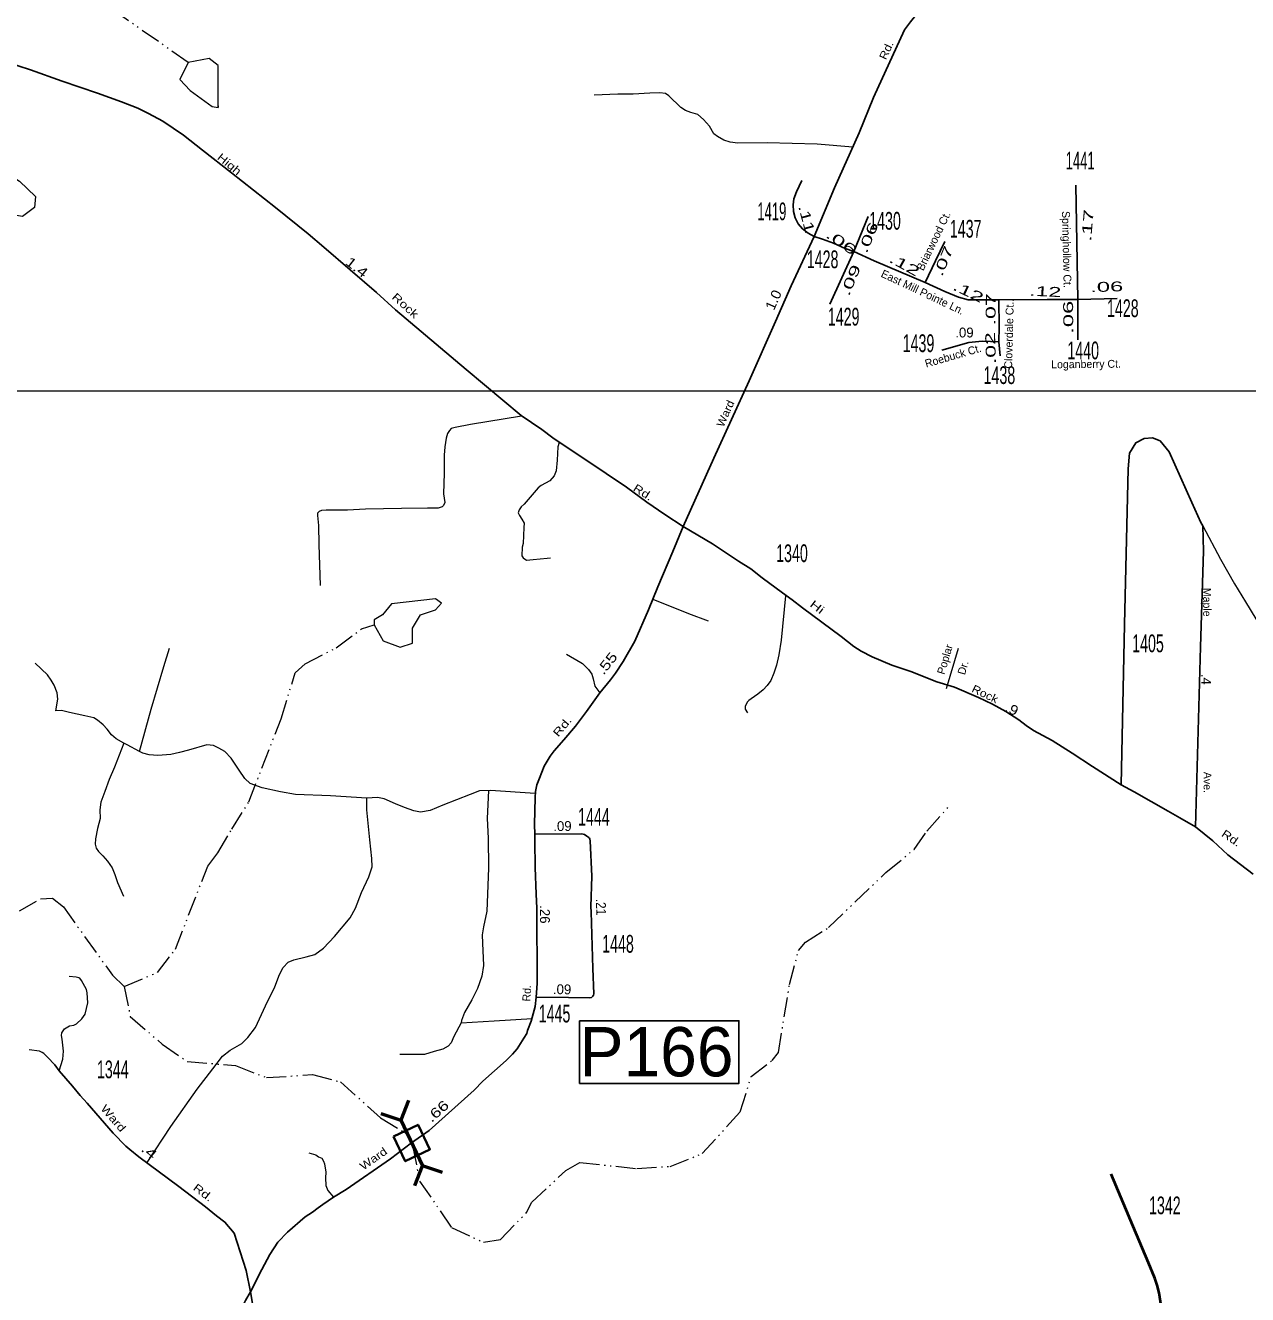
# Model space of a CAD drawing. Extents: x 583375 to 614032, y 233088 to 276691.
# Drawn here: x 587762 to 590862, y 262332 to 265549 of the extents above; entities that cross this region are included whole.
import ezdxf
from ezdxf.enums import TextEntityAlignment as Align

# ---------------------------------------------------------------- set-up
doc = ezdxf.new("R2010")
doc.units = 0
doc.header["$LTSCALE"] = 10
doc.linetypes.add('DASH_DOUBLE_DOT', pattern=[9.2, 5, -1.2, 0.3, -1.2, 0.3, -1.2])
for name, color, linetype, lineweight in [('10', 7, 'Continuous', 40), ('11', 7, 'Continuous', 40), ('17', 7, 'Continuous', 13), ('31', 7, 'Continuous', 35), ('32', 7, 'Continuous', 25), ('35', 7, 'Continuous', 13), ('50', 7, 'Continuous', 13), ('59', 7, 'DASH_DOUBLE_DOT', 13), ('63', 7, 'Continuous', 13)]:
    doc.layers.add(name, color=color, linetype=linetype, lineweight=lineweight)
doc.layers.add('8', color=7, linetype='Continuous')

msp = doc.modelspace()

# ---------------------------------------------------------------- linework, layer by layer
at = {"layer": '31', "lineweight": 25}
msp.add_lwpolyline([(589167.4, 263025.96), (589571.75, 263025.96), (589571.75, 262867), (589167.4, 262867)], close=True, dxfattribs=at)
at = {"layer": '31'}
msp.add_lwpolyline([(588695.44, 262732.68), (588758.19, 262762.51), (588788.05, 262699.71), (588725.29, 262669.87)], close=True, dxfattribs=at)
at = {"layer": '32'}
for p, q in [((590430.85, 264854.73), (590426.12, 265143.97)), ((589862.63, 264975.82), (589802.05, 264842.4)), ((590430.85, 264854.73), (590431.37, 264751.92))]:
    msp.add_line(p, q, dxfattribs=at)
for points in [[(589762.04, 265014.4), (589813.88, 265137.88), (589876.68, 265276.7), (589912.98, 265366.73), (589991.85, 265537.85), (590006.66, 265558.16), (590024.18, 265580.08), (590051.2, 265607.84), (590089.9, 265640.87)], [(587712.25, 265456.98), (587775.51, 265436.47), (587855.7, 265407.94), (587944.81, 265377.63), (588006.29, 265355.34), (588047.28, 265339.29), (588074.01, 265325.92), (588110.54, 265306.3), (588163.4, 265271.22), (588211.42, 265232.78), (588284.76, 265175.99), (588396.52, 265087.75), (588479.47, 265021.35), (588518.76, 264987.28), (588652.35, 264871.96), (588700.37, 264828.27), (588879.8, 264677.13), (589019.5, 264560.06), (589071.88, 264525.11), (589099.82, 264504.14), (589234.98, 264413.26), (589286.57, 264378.32), (589338.14, 264340.38), (589383.38, 264309.41), (589429.99, 264278.94)], [(589762.04, 265014.4), (589746.88, 265023.03), (589733, 265033.97), (589722.06, 265046.38), (589714, 265061.69), (589709.69, 265077.72), (589708.88, 265094.47), (589711.12, 265109.81), (589717.69, 265127.31), (589731.56, 265156.47)], [(589762.04, 265014.4), (589783.33, 265007.63), (589811.41, 264997.41), (589841.2, 264983.78), (589862.63, 264975.82), (589899.38, 265064.73)], [(589429.99, 264278.94), (589507.86, 264451.97), (589597.24, 264648), (589664.58, 264798.69), (589703.76, 264889.35), (589762.04, 265014.4)], [(589862.63, 264975.82), (589914.21, 264952.91), (590044.07, 264897.74)], [(590044.07, 264897.74), (590070.23, 264952.91), (590093.58, 265001.54)], [(590044.07, 264897.74), (590093.58, 264874.37), (590128.15, 264860.34), (590153.37, 264853.79), (590230.92, 264853.79)], [(590230.92, 264853.79), (590353.3, 264854.73), (590430.85, 264854.73), (590530.4, 264856.64)], [(590230.92, 264853.79), (590231.85, 264784.6), (590230.92, 264747.2), (590233.72, 264711.66)], [(590230.92, 264747.2), (590188.88, 264749.07), (590154.31, 264745.33), (590086.11, 264725.69)], [(590747.86, 264280.73), (590743.39, 264289.15), (590719.97, 264339.5), (590662.66, 264468.32), (590639.76, 264496.53), (590620.38, 264503.58), (590599.24, 264501.81), (590578.1, 264491.24), (590562.24, 264464.8), (590558.37, 264425.47), (590549.56, 264030.61), (590541.1, 263623.85)], [(589053.74, 263499.08), (589053.03, 263523.4), (589054.8, 263591.83), (589055.57, 263607.07), (589059.38, 263623.71), (589065.59, 263641.15), (589078.03, 263671.48), (589092.69, 263696.68), (589103.36, 263710.25), (589128.02, 263738.08), (589157.52, 263773.22), (589185.29, 263810.16), (589218.57, 263857.41), (589245.73, 263890.69), (589258.62, 263907), (589278.38, 263936.71), (589308.09, 263988.26), (589342.54, 264067.79), (589365.92, 264126.28), (589403.69, 264215.36), (589429.99, 264278.94)], [(589429.99, 264278.94), (589504.51, 264234.66), (589570.9, 264191.27), (589601.61, 264171.39), (589630.97, 264149.24), (589682.45, 264110.92), (589706.39, 264093.3), (589733.03, 264072.96), (589831.26, 263999.75), (589862.88, 263974.45), (589881.85, 263962.7), (589909.85, 263948.24), (589959.53, 263927.45), (590007.4, 263911.18), (590073.34, 263884.97), (590118.5, 263871.41), (590179.37, 263845.69), (590214.64, 263828.75), (590248.49, 263809.7), (590281.64, 263789.23), (590299.98, 263774.41), (590318.32, 263761.7), (590365.58, 263736.3), (590416.72, 263704.39), (590468.21, 263670.52), (590541.1, 263623.85)], [(590729.18, 263517.36), (590741.76, 263974.07), (590749.58, 264216.8), (590747.86, 264280.73)], [(590541.1, 263623.85), (590573.66, 263606.15), (590659.71, 263557.45), (590689.33, 263540.51), (590729.18, 263517.36)], [(589053.74, 263499.08), (589173.68, 263499.8), (589180.08, 263497.97), (589186.17, 263494.32)], [(589057.84, 263086), (589059.89, 263120.25), (589058.95, 263311.14), (589057.85, 263346.53), (589055.02, 263414.29), (589054.22, 263482.38), (589053.74, 263499.08)], [(589186.17, 263494.32), (589190.84, 263490.55), (589192.38, 263489.16), (589193.93, 263486.37), (589194.7, 263482.44), (589198.27, 263392.86), (589196.08, 263314.44), (589196.52, 263302.08), (589201.58, 263158.82), (589203.86, 263094.34), (589202.98, 263090.66), (589201.22, 263088), (589199.69, 263086.53), (589197.41, 263085.25), (589192.75, 263083.77)], [(590729.18, 263517.36), (590773.65, 263482.33), (590811.77, 263446.5), (590875.29, 263397.96)], [(588333.33, 262339.19), (588361.45, 262395.52), (588381.71, 262433.53), (588402.5, 262464.8), (588426.79, 262489.92), (588471.51, 262529.27), (588490.65, 262541.07), (588504.27, 262551.76), (588516.65, 262560.02), (588543.26, 262579.01), (588575.96, 262597.85), (588687.95, 262676.03), (588741.74, 262716.19), (588785.79, 262747.81), (588900.09, 262849.74), (588922.52, 262873.05), (588981.53, 262925.51), (588997.68, 262941.02), (589008.96, 262954.83), (589026.58, 262981.9), (589033.53, 262993.97), (589035.51, 263001.25), (589045.14, 263024.81), (589055.08, 263062.42), (589057.84, 263086)], [(589057.84, 263086), (589139.25, 263084.84), (589192.75, 263083.77)], [(588333.33, 262339.19), (588322.37, 262393.3), (588291.37, 262487.82), (588268.15, 262515.74), (588246.54, 262531.43), (588218.95, 262554.57), (588151.71, 262605.93), (588049.57, 262681.21), (588027.38, 262699.96), (588016.59, 262708.1), (587984.96, 262741.08), (587918.81, 262817.43), (587900.92, 262836.69), (587881.9, 262860.25), (587847.92, 262899.36), (587837.25, 262914.2), (587818.21, 262933.63)], [(588082.86, 261836.93), (588137.69, 261953.17), (588182.83, 262043.08), (588200.6, 262076.28), (588233.76, 262146.32), (588250.22, 262176.46), (588320.18, 262317.1), (588333.33, 262339.19)], [(588428.56, 261762.96), (588401.29, 261925.19), (588389.73, 261992.21), (588372.86, 262093.08), (588354.55, 262214.11), (588333.33, 262339.19)]]:
    msp.add_lwpolyline(points, dxfattribs=at)
at = {"layer": '32', "lineweight": 40}
msp.add_lwpolyline([(590664.84, 262153.69), (590637.3, 262336.41), (590632.01, 262356.06), (590626.72, 262373.45), (590610.1, 262412.75), (590571.58, 262504.21), (590515.36, 262637.25)], dxfattribs=at)
at = {"layer": '35'}
msp.add_line((590098.35, 263868.29), (590128.43, 263970.39), dxfattribs=at)
for points in [[(589860.3, 265240.5), (589770.13, 265248.58), (589642.85, 265251.93), (589569.16, 265250.59), (589549.06, 265253.27), (589532.98, 265258.64), (589517.57, 265267.35), (589508.2, 265274.05), (589496.81, 265293.49), (589482.07, 265310.92), (589467.33, 265323.66), (589449.91, 265328.35), (589435.84, 265333.71), (589424.46, 265341.09), (589393.64, 265370.58), (589385.47, 265376.61), (589371.4, 265378.62), (589345.94, 265377.28), (589303.74, 265374.6), (589264.21, 265374.6), (589204.59, 265372.59)], [(589020.47, 264558.62), (588891.18, 264537.17), (588852.33, 264529.8), (588841.61, 264527.12), (588837.59, 264522.43), (588832.23, 264514.38), (588828.88, 264502.99), (588825.53, 264480.87), (588824.19, 264460.09), (588824.19, 264414.51), (588822.85, 264361.55), (588825.53, 264340.1), (588822.85, 264332.06), (588818.84, 264328.71), (588808.79, 264325.35), (588781.99, 264325.35), (588715.67, 264324.68), (588624.56, 264323.34), (588579.01, 264320.66), (588524.75, 264320.66), (588513.36, 264319.32), (588507.33, 264316.64), (588503.31, 264312.62), (588503.31, 264306.59), (588505.32, 264281.78), (588505.99, 264233.52), (588510.01, 264129.49)], [(589115.93, 264491.64), (589112.58, 264480.91), (589110.57, 264447.38), (589108.56, 264419.88), (589103.2, 264407.13), (589091.8, 264394.39), (589070.35, 264382.99), (589062.31, 264376.95), (589052.25, 264364.88), (589026.78, 264335.37), (589019.41, 264328.66), (589014.05, 264321.28), (589012.04, 264313.23), (589015.39, 264306.53), (589020.75, 264297.81), (589026.78, 264287.74), (589026.11, 264276.34), (589024.1, 264236.1), (589022.09, 264226.71), (589021.42, 264204.58), (589024.77, 264199.21), (589032.81, 264193.84), (589050.24, 264195.19), (589085.77, 264198.54), (589093.81, 264199.88)], [(590747.86, 264280.73), (590792.86, 264195.78), (590828.36, 264133.84), (590856.58, 264088.3), (590896.65, 264021.63)], [(589689.43, 264103.29), (589678.64, 263990.82), (589672.76, 263953.36), (589667.09, 263927.2), (589660.23, 263907.15), (589652.15, 263888.98), (589643.43, 263875.97), (589633.07, 263865.33), (589619.54, 263853.84), (589602.44, 263842.44), (589596.92, 263838.2), (589592.59, 263833.36), (589587.62, 263823.02), (589587.56, 263816.32), (589593.69, 263806.69)], [(589353.33, 264094.79), (589444.15, 264058.8), (589493.61, 264039.9)], [(588051.22, 263708.23), (588081.25, 263816.12), (588113.32, 263924.02), (588127.66, 263970.45)], [(589134.66, 263954.97), (589171.08, 263934.58), (589175.17, 263931.59), (589190.44, 263916.14), (589198.24, 263904.47), (589202.42, 263892.85), (589206.66, 263874.23), (589218.57, 263857.41)], [(587839.11, 263812.02), (587844.57, 263841.39), (587843.21, 263857.09), (587835.02, 263876.9), (587827.51, 263889.19), (587817.96, 263902.85), (587787.25, 263932.89)], [(588011.64, 263729.39), (587992.53, 263741), (587980.24, 263751.25), (587969.33, 263764.9), (587959.77, 263776.51), (587945.44, 263788.12), (587935.89, 263793.59), (587912.82, 263799.05), (587873.92, 263807.24), (587854.13, 263812.71), (587839.11, 263812.02)], [(588011.64, 263729.39), (587988.57, 263669.3), (587974.92, 263637.21), (587963.32, 263607.16), (587953.77, 263579.84), (587951.04, 263560.72), (587951.72, 263538.87), (587944.89, 263513.6), (587940.12, 263486.97), (587939.43, 263474), (587941.48, 263463.75), (587947.62, 263454.88), (587958.54, 263443.95), (587970.15, 263430.98), (587982.43, 263413.9), (587989.25, 263396.83), (587996.08, 263376.35), (588011.09, 263341.52)], [(588051.22, 263708.23), (588020.51, 263725.3), (588011.64, 263729.39)], [(588628.07, 263590.53), (588536.11, 263596.14), (588447.52, 263599.51), (588409.4, 263606.24), (588362.3, 263616.34), (588332.02, 263627.56), (588318.56, 263639.9), (588303.99, 263661.22), (588283.8, 263691.52), (588268.1, 263708.35), (588252.4, 263717.33), (588238.95, 263724.06), (588222.12, 263725.18), (588175.43, 263711.64), (588152.91, 263706.16), (588131.07, 263701.38), (588098.31, 263698.67), (588076.47, 263700.03), (588060.09, 263704.13), (588051.22, 263708.23)], [(588070.63, 262666.86), (588130.93, 262757.86), (588198.15, 262852.82), (588237.69, 262904.25), (588262.4, 262935.91), (588281.18, 262951.73), (588310.84, 262968.55), (588326.65, 262983.38), (588345.44, 263009.1), (588371.14, 263063.5), (588394.86, 263111.97), (588406.73, 263143.62), (588415.62, 263161.43), (588428.47, 263174.29), (588443.3, 263180.22), (588473.94, 263188.14), (588496.48, 263194.07), (588518.23, 263209.9), (588545.91, 263239.57), (588585.45, 263287.05), (588599.29, 263311.78), (588614.12, 263351.34), (588632.9, 263390.91), (588641.8, 263416.63), (588640.81, 263437.4), (588635.86, 263484.88), (588627.96, 263561.04), (588628.07, 263590.53)], [(588700.96, 263575.95), (588671.8, 263588.29), (588654.98, 263591.66), (588628.07, 263590.53)], [(589055.15, 263601.77), (588942.05, 263609.61), (588914.02, 263608.49), (588890.47, 263599.51), (588820.94, 263572.58), (588788.42, 263559.11), (588763.75, 263554.63), (588746.93, 263557.99), (588723.38, 263566.97), (588700.96, 263575.95)], [(588936.73, 263609.41), (588933.26, 263538.77), (588935.58, 263488.98), (588936.73, 263413.71), (588934.42, 263346.54), (588932.1, 263303.7), (588924, 263264.33), (588920.53, 263243.48), (588921.69, 263222.64), (588924, 263165.9), (588919.37, 263139.26), (588908.96, 263108), (588893.91, 263079.05), (588875.4, 263046.63), (588868.45, 263026.94), (588867.3, 263021.15)], [(587847.92, 262899.36), (587857.06, 262929.04), (587858.71, 262949.13), (587855.69, 262979.7), (587854.04, 262988.88), (587854.78, 262995.55), (587861.08, 263005.18), (587874.04, 263013.47), (587885.07, 263015.06), (587891.84, 263018.6), (587905.49, 263030.51), (587913.66, 263042.52), (587920.98, 263071.05), (587918.45, 263096.68), (587916.8, 263105.28), (587904.46, 263128.08), (587900.31, 263133.66), (587897.87, 263134.94), (587891.2, 263136.28), (587872.94, 263137.86)], [(588867.3, 263021.15), (588848.67, 262986.02), (588841.68, 262969.89), (588834.15, 262961.28), (588820.72, 262954.29), (588799.21, 262948.37), (588773.95, 262940.84), (588711.6, 262940.3)], [(588867.3, 263021.15), (588950.62, 263025.78), (589046.99, 263031.81)], [(587818.21, 262933.63), (587809.18, 262942.85), (587804.97, 262945.96), (587798.33, 262948.55), (587772.18, 262952.12)], [(588480.93, 262691.27), (588498.51, 262686.03), (588505.71, 262681), (588513.57, 262677.8), (588518.3, 262669.75), (588520.61, 262663.62), (588523.84, 262642.2), (588522.93, 262627.6), (588524.36, 262608.67), (588529.57, 262595.75), (588543.26, 262579.01)]]:
    msp.add_lwpolyline(points, dxfattribs=at)
at = {"layer": '50', "lineweight": 53}
for p, q in [((588663.34, 262790.98), (588714.44, 262774.15)), ((588749.47, 262608.12), (588769.05, 262658.23)), ((588820.15, 262641.41), (588769.05, 262658.23))]:
    msp.add_line(p, q, dxfattribs=at)
msp.add_lwpolyline([(588734.01, 262824.26), (588714.44, 262774.15), (588769.05, 262658.23)], dxfattribs=at)
at = {"layer": '59', "linetype": 'Continuous'}
msp.add_line((588250.75, 265345.41), (588250.75, 265341.06), dxfattribs=at)
at = {"layer": '59'}
msp.add_line((590048.19, 263506.62), (590104.31, 263569.5), dxfattribs=at)
for points in [[(588174.88, 265455.69), (587943.81, 265616.47), (587875.25, 265691.88), (587832.25, 265765.78), (587720.69, 265860.09), (587652.44, 265936.53), (587644.81, 265961.72), (587591.5, 265994.81), (587581.44, 266023.03), (587550.94, 266045.66), (587507.69, 266068.56), (587502.75, 266109.66), (587530.81, 266153.09), (587528.38, 266168.16), (587505.5, 266180.62), (587441.81, 266177.94), (587365.62, 266122.47), (587342.75, 266114.94), (587302.25, 266127.78), (587226, 266128.34), (587172.69, 266176.44), (587170.25, 266194.5)], [(588285.56, 263511.81), (588328.81, 263580.94), (588410.5, 263791.34), (588446.19, 263907.62), (588471.44, 263931.09), (588550.44, 263971.5), (588614.12, 264019.22), (588647.06, 264029.53)], [(588013.06, 263113.25), (588097.19, 263148.56), (588142.88, 263207.62), (588224.56, 263418.03), (588250.19, 263451.5), (588285.56, 263511.81)], [(588013.06, 263113.25), (588028.31, 263036.94), (588109.38, 262966.25), (588172.75, 262922.94), (588294.69, 262912.44), (588373.62, 262881.81), (588490.38, 262889.41), (588561.38, 262870.97), (588662.88, 262779.84), (588723.75, 262743.32), (588733.89, 262732.92), (588741.74, 262716.19), (588744.28, 262709.6), (588761.62, 262619.75), (588842.75, 262502.06), (588923.81, 262464.38), (588967.06, 262471.5), (589033.25, 262540.19), (589046.06, 262565.91), (589132.62, 262646.19), (589168.25, 262666.44), (589313.06, 262651.47), (589396.88, 262656.75), (589478.25, 262689.09), (589574.88, 262795.12), (589602.88, 262884.59), (589656.25, 262925.5), (589671.81, 262945.19), (589699.81, 263117.69), (589723, 263204.22), (589740.69, 263224.84), (589799.19, 263262.69), (589944.25, 263401.75), (590015.62, 263460.31), (590048.19, 263506.62)], [(587129.25, 262908.06), (587137.62, 262900.45), (587145.22, 262890.31), (587150.03, 262884.73), (587156.11, 262881.44), (587185.5, 262870.54), (587237.94, 262861.09), (587288.88, 262896.06), (587298.88, 262916.84), (587398.25, 263002.84), (587487.25, 263018.03), (587502.5, 263038.72), (587505.25, 263109.69), (587530.56, 263173.16), (587579, 263221.19), (587622.31, 263239.31), (587690.88, 263253.94), (587746.94, 263304.78), (587800.31, 263334.69), (587830.75, 263337.06), (587858.5, 263314.5), (587982.88, 263141.91), (588013.06, 263113.25)]]:
    msp.add_lwpolyline(points, dxfattribs=at)
at = {"layer": '59', "linetype": 'Continuous'}
for points in [[(588174.88, 265455.69), (588154.12, 265412.06), (588179.75, 265384.53), (588235.56, 265343.41), (588250.75, 265341.06), (588251.06, 265448.09), (588228.19, 265465.59)], [(587602.75, 265195.31), (587615.25, 265225.09), (587653.69, 265215.28), (587747.25, 265154.34), (587788.06, 265115.5), (587785.31, 265087.53), (587754.88, 265065.16), (587739.62, 265067.47), (587673.81, 265138.84), (587612.81, 265172.09)], [(588647.06, 264029.53), (588669.88, 263989.06), (588712.88, 263973.19), (588743.62, 263983.56), (588743.62, 264021.56), (588764.06, 264055.16), (588802.19, 264067.38), (588817.44, 264085.06), (588802.19, 264095.38), (588690.31, 264082.69), (588667.44, 264055.12), (588647, 264042.56)]]:
    msp.add_lwpolyline(points, close=True, dxfattribs=at)
at = {"layer": '63'}
msp.add_lwpolyline([(587035.04, 264623.08), (597024.12, 264623.08), (597021.65, 257243.51), (587035.25, 257243.51)], close=True, dxfattribs=at)

# ---------------------------------------------------------------- texts
at = {"layer": '10'}
for s, p in [('Poplar', (590103.65, 263939.36)), ('Dr.', (590149.62, 263918.48))]:
    msp.add_text(s, height=20, rotation=73.583, dxfattribs=at).set_placement(p, align=Align.CENTER)
at = {"layer": '11'}
for s, rotation, width, p in [('Rd.', 65.079, 1.15, (589954.6, 265482.12)), ('High', 320.524, 1.25, (588273.21, 265189.83)), ('Rock', 317.917, 1.3, (588719.14, 264831.64)), ('Ward', 65.948, 1.1, (589546.52, 264561.23)), ('Rd.', 327.583, 1.25, (589323.39, 264357.37)), ('Hi', 322.208, 1.45, (589763.94, 264066.98)), ('Rock', 334.219, 1.15, (590191.48, 263845.47)), ('Rd.', 49.986, 1.35, (589131.39, 263765.43)), ('Rd.', 325.663, 1.25, (590814.83, 263480.81)), ('Ward', 310.902, 1.25, (587977.74, 262772.32)), ('Ward', 34.921, 1.2, (588650.5, 262668.18)), ('Rd.', 322.627, 1.3, (588207.02, 262582.55))]:
    msp.add_text(s, height=20, rotation=rotation, dxfattribs=dict(at, width=width)).set_placement(p, align=Align.CENTER)
for s, rotation, p in [('Briarwood Ct.', 64.343, (590074.14, 264998.7)), ('Springhollow Ct.', 271.291, (590392.99, 264981.18)), ('East Mill Pointe Ln.', 334.728, (590033.39, 264864.08)), ('Cloverdale Ct..', 88.569, (590266.44, 264767.6)), ('Roebuck Ct.', 16.062, (590117.32, 264702.12)), ('Loganberry Ct.', 0.525, (590452.03, 264680.77)), ('Maple', 270.134, (590748.93, 264087.08)), ('Ave.', 270.134, (590750, 263630.2)), ('Rd.', 86.711, (589043.43, 263095.15))]:
    msp.add_text(s, height=20, rotation=rotation, dxfattribs=at).set_placement(p, align=Align.CENTER)
at = {"layer": '17'}
for s, rotation, width, p in [('.11', 285.056, 1.55, (589731.17, 265055.61)), ('.17', 85.17, 1.75, (590468.05, 265041.36)), ('.06', 67.542, 1.75, (589910.86, 265006.96)), ('.06', 325.237, 1.85, (589824.4, 264989.58)), ('.07', 67.505, 1.7, (590101.41, 264947.08)), ('1.4', 321.743, 1.3, (588594.97, 264926.65)), ('.09', 67.505, 1.75, (589866.08, 264898.71)), ('.12', 331.17, 1.75, (589985.56, 264931.43)), ('1.0', 65.948, 1.1, (589670.65, 264848.22)), ('.12', 334.328, 1.75, (590148.1, 264862.88)), ('.12', 357.344, 1.75, (590347.87, 264862.37)), ('.06', 1.714, 1.8, (590504.66, 264874.3)), ('.07', 89.323, 1.75, (590222.5, 264829.3)), ('.06', 90.528, 1.8, (590419.2, 264809.57)), ('.02', 91.967, 1.75, (590222.24, 264731.52)), ('.55', 51.669, 1.3, (589246.85, 263924.36)), ('.9', 334.219, 1.15, (590258.28, 263804.82)), ('.21', 272.024, 0.9, (589209.41, 263313.85)), ('.66', 41.724, 1.35, (588815.63, 262787.63)), ('.4', 319.822, 1.4, (588068.17, 262685.18))]:
    msp.add_text(s, height=25, rotation=rotation, dxfattribs=dict(at, width=width)).set_placement(p, align=Align.CENTER)
for s, rotation, p in [('.09', 0.107, (590143.6, 264758.26)), ('.4', 270.134, (590744.12, 263891.48)), ('.09', 1.072, (589124.35, 263507.01)), ('.26', 270.284, (589067.13, 263295.63)), ('.09', 359.181, (589123.05, 263093.23))]:
    msp.add_text(s, height=25, rotation=rotation, dxfattribs=at).set_placement(p, align=Align.CENTER)
at = {"layer": '31'}
msp.add_text('P166', height=125, dxfattribs=at).set_placement((589167.43, 262885.01))
at = {"layer": '8'}
for s, width, p in [('1441', 0.55, (590436.96, 265184.08)), ('1419', 0.55, (589655.06, 265055.4)), ('1430', 0.6, (589942.07, 265031.47)), ('1437', 0.6, (590146.69, 265011.32)), ('1428', 0.6, (589783.85, 264933.91)), ('1428', 0.6, (590545.14, 264809.89)), ('1429', 0.6, (589837.2, 264788.49)), ('1439', 0.6, (590027.03, 264721.11)), ('1440', 0.6, (590444.64, 264702.82)), ('1438', 0.6, (590232.14, 264640.24)), ('1340', 0.6, (589706.24, 264188.81)), ('1405', 0.6, (590608.96, 263960.24)), ('1444', 0.6, (589203.91, 263520.5)), ('1448', 0.6, (589264.99, 263198.61)), ('1445', 0.6, (589104.08, 263021.65)), ('1344', 0.6, (587983.86, 262880.3)), ('1342', 0.6, (590651.74, 262535.57))]:
    msp.add_text(s, height=45, dxfattribs=dict(at, width=width)).set_placement(p, align=Align.CENTER)

doc.saveas('drawing.dxf')
